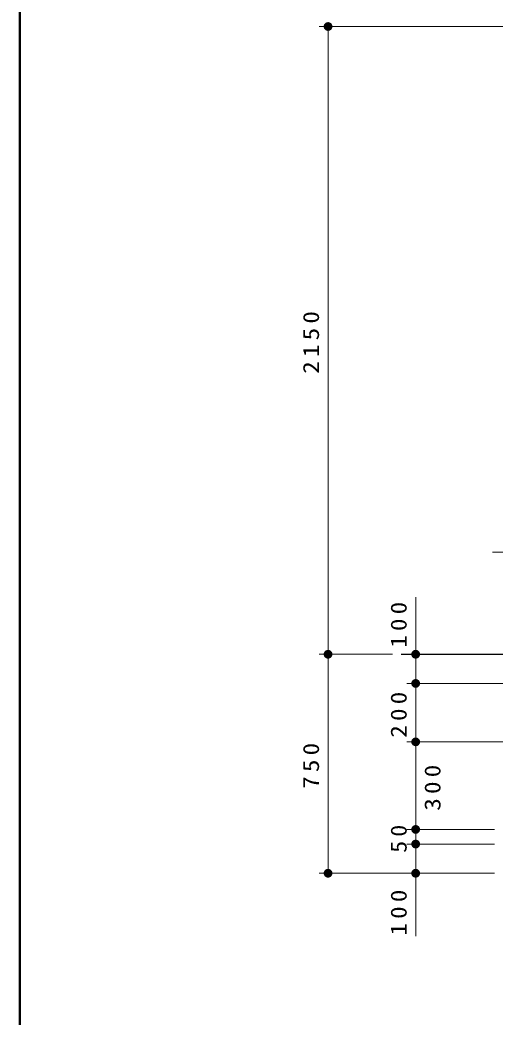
# Model space of a CAD drawing. Units: millimetres on the paper, scale 1:30. Extents: x -385 to 0, y 0 to 267.
# Drawn here: x -385 to -330.8, y 61 to 174.8 of the extents above; entities that cross this region are included whole.
import ezdxf

# ---------------------------------------------------------------- set-up
doc = ezdxf.new("R2010")
doc.units = ezdxf.units.MM
doc.linetypes.add('USER2', pattern=[6, 3, -1, 1, -1])
doc.layers.add('1_30', color=7, linetype='Continuous', lineweight=25)
doc.layers.add('NAKAMURA図枠', color=7, linetype='Continuous', lineweight=13)
doc.styles.add('ＭＳ ゴシック', font='')
doc.styles.get('ＭＳ ゴシック').set_extended_font_data('MS Gothic')

# ---------------------------------------------------------------- blocks, each defined once
blk = doc.blocks.new('filled_dot')
at = {"color": 0, "linetype": 'Continuous', "lineweight": -2, "const_width": 1.25}
blk.add_lwpolyline([(-0.625, 0, 1), (0.625, 0, 1)], format="xyb", close=True, dxfattribs=at)

msp = doc.modelspace()

# ---------------------------------------------------------------- linework, layer by layer
at = {"layer": '1_30', "lineweight": 13}
for p, q in [((-288.441, 174.07), (-350.842, 174.07)), ((-349.842, 102.403), (-349.842, 174.07)), ((-339.842, 99.07), (-339.842, 108.92)), ((-342.494, 102.403), (-350.842, 102.403)), ((-342.494, 102.403), (-350.842, 102.403)), ((-349.842, 77.403), (-349.842, 102.403)), ((-340.494, 102.403), (-338.842, 102.403)), ((-329.175, 99.07), (-340.842, 99.07)), ((-339.842, 92.403), (-339.842, 99.07)), ((-329.175, 92.403), (-340.842, 92.403)), ((-329.175, 92.403), (-340.842, 92.403)), ((-339.842, 82.403), (-339.842, 92.403)), ((-330.842, 82.403), (-340.842, 82.403)), ((-339.842, 80.736), (-339.842, 82.403)), ((-330.842, 80.736), (-340.842, 80.736)), ((-339.842, 70.232), (-339.842, 80.736)), ((-340.842, 77.403), (-350.842, 77.403)), ((-330.842, 77.403), (-340.842, 77.403))]:
    msp.add_line(p, q, dxfattribs=at)
at = {"layer": '1_30', "linetype": 'USER2', "lineweight": 13}
msp.add_line((-286.508, 114.07), (-331.08, 114.07), dxfattribs=at)
at = {"layer": '1_30'}
msp.add_line((-341.494, 102.403), (-322.184, 102.403), dxfattribs=at)
at = {"layer": 'NAKAMURA図枠', "lineweight": 50}
msp.add_line((-385, 267), (-385, 0), dxfattribs=at)

# ---------------------------------------------------------------- block references
at = {"layer": '1_30', "lineweight": 13, "xscale": 0.4, "yscale": 0.4}
for p, rotation in [((-349.842, 174.07), 270), ((-349.842, 102.403), 90), ((-349.842, 102.403), 270), ((-339.842, 102.403), 270), ((-339.842, 99.07), 90), ((-339.842, 99.07), 270), ((-339.842, 92.403), 90), ((-339.842, 92.403), 270), ((-339.842, 82.403), 90), ((-339.842, 82.403), 270), ((-339.842, 80.736), 270), ((-339.842, 80.736), 90), ((-349.842, 77.403), 90), ((-339.842, 77.403), 90)]:
    msp.add_blockref('filled_dot', p, dxfattribs=dict(at, rotation=rotation))

# ---------------------------------------------------------------- texts
at = {"layer": '1_30', "char_height": 1.833, "rotation": 90, "style": 'ＭＳ ゴシック'}
for s, insert, attachment_point in [('\\T1.33;\\W1.15;2150', (-350.842, 138.236), 8), ('\\T1.33;\\W1.15;100', (-340.842, 106.004), 8), ('\\T1.33;\\W1.15;200', (-340.842, 95.736), 8), ('\\T1.33;\\W1.15;750', (-350.842, 89.903), 8), ('\\T1.33;\\W1.15;300', (-338.842, 87.403), 2), ('\\T1.34;\\W1.1;50', (-340.842, 81.57), 8), ('\\T1.33;\\W1.15;100', (-340.842, 73.149), 8)]:
    msp.add_mtext(s, dxfattribs=dict(at, insert=insert, attachment_point=attachment_point))

doc.saveas('drawing.dxf')
